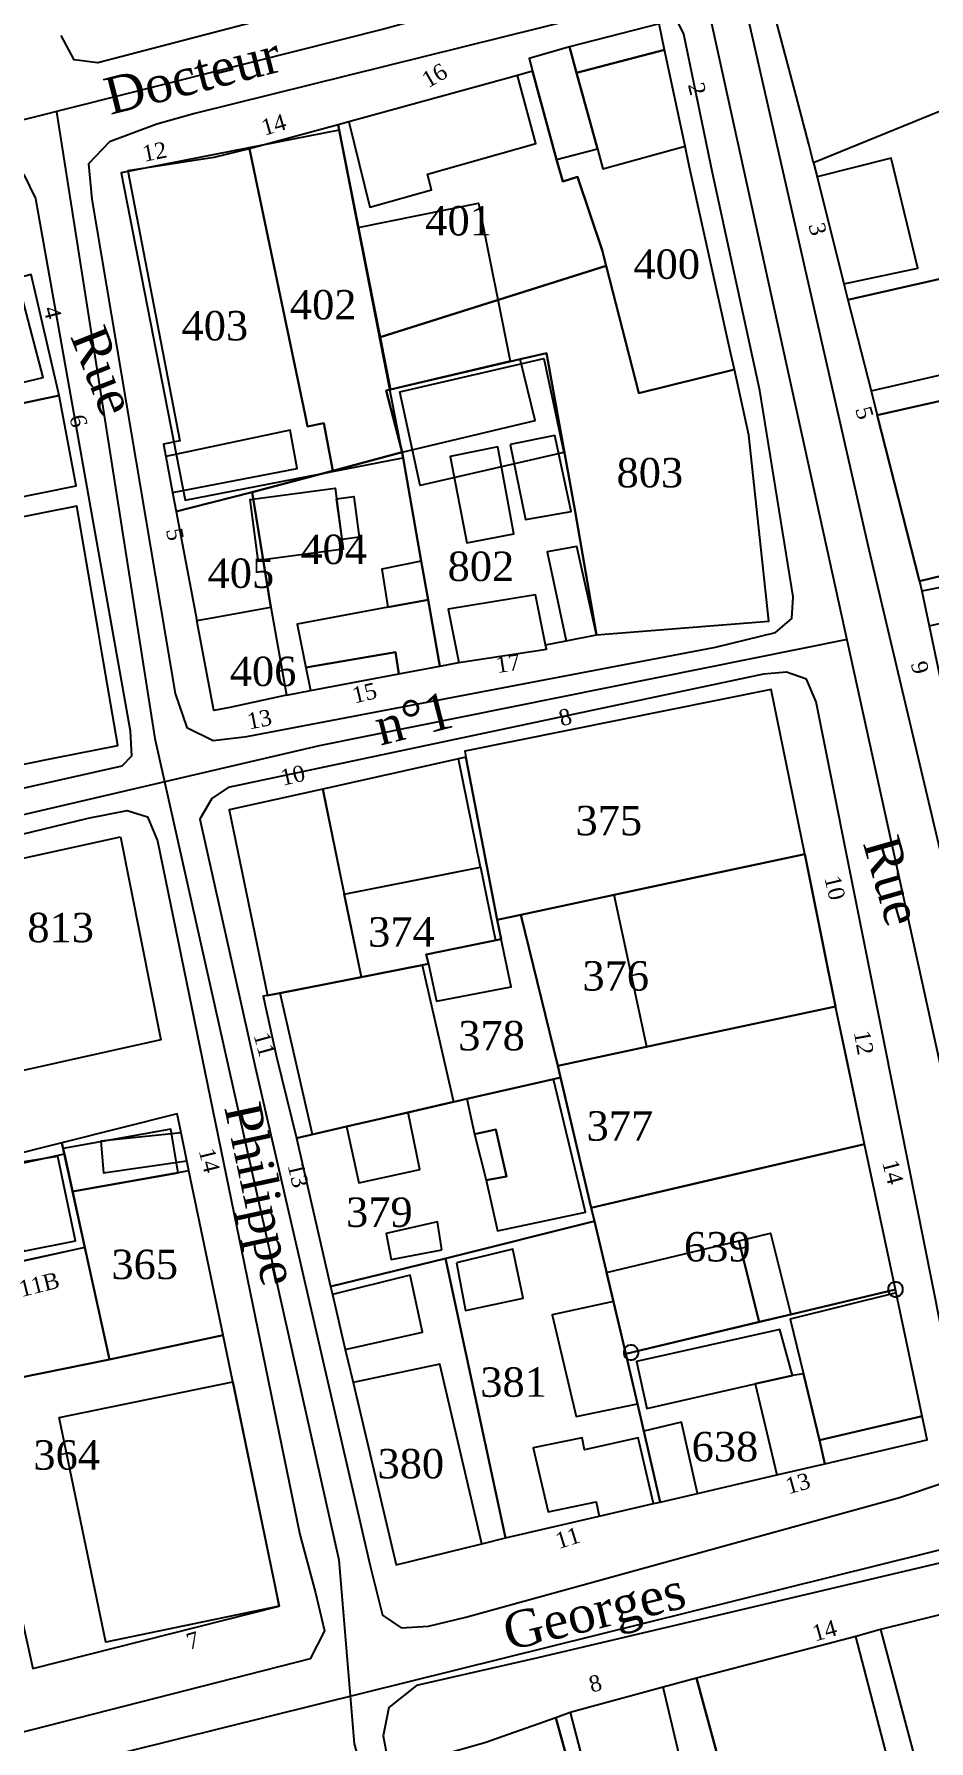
# Model space of a CAD drawing. Extents: x 351895 to 352714, y 545172 to 545744.
# Drawn here: x 352100.3 to 352161.2, y 545379.3 to 545495.5 of the extents above; entities that cross this region are included whole.
import ezdxf

# ---------------------------------------------------------------- set-up
doc = ezdxf.new("R2010")
doc.units = 0
doc.linetypes.add('CONTINU', pattern=[0])
doc.layers.get('0').update_dxf_attribs({"linetype": 'CONTINU'})
for name, color, linetype in [('1PARCELLE', 7, 'CONTINU'), ('1ZONCOMM', 7, 'CONTINU'), ('3BATIDUR', 7, 'CONTINU'), ('3BATILEGER', 7, 'CONTINU'), ('3BORNE', 7, 'CONTINU'), ('3NUMVOIE', 7, 'CONTINU'), ('3PARCELLETEX', 7, 'CONTINU'), ('3SENTIER', 7, 'CONTINU'), ('3TOPOLINE', 7, 'CONTINU'), ('3ZONCOMMTEX', 7, 'CONTINU')]:
    doc.layers.add(name, color=color, linetype=linetype)
doc.styles.get("Standard").update_dxf_attribs({"font": 'Times New Roman'})

# ---------------------------------------------------------------- blocks, each defined once
blk = doc.blocks.new('BORLIPRO')
blk.add_lwpolyline([(-0.07, 0.5), (-0.19, 0.47), (-0.31, 0.4), (-0.4, 0.31), (-0.47, 0.19), (-0.5, 0.07), (-0.5, -0.07), (-0.47, -0.19), (-0.4, -0.31), (-0.31, -0.4), (-0.19, -0.47), (-0.07, -0.5), (0.07, -0.5), (0.19, -0.47), (0.31, -0.4), (0.4, -0.31), (0.47, -0.19), (0.5, -0.07), (0.5, 0.07), (0.47, 0.19), (0.4, 0.31), (0.31, 0.4), (0.19, 0.47), (0.07, 0.5)], close=True)

msp = doc.modelspace()

# ---------------------------------------------------------------- linework, layer by layer
at = {"layer": '1PARCELLE'}
for points in [[(352171.83, 545494.24), (352153.37, 545486.72), (352153.03, 545487.98), (352152.17, 545491.27), (352150.29, 545498.38), (352151.69, 545498.76), (352158.36, 545500.53), (352165.46, 545502.43), (352169.32, 545503.46), (352170.37, 545499.6), (352171.45, 545495.64), (352171.83, 545494.24)], [(352134.25, 545492.94), (352135.87, 545486.95), (352136.3, 545485.45), (352137.31, 545485.77), (352138.99, 545480.78), (352139.26, 545479.71), (352141.48, 545471.03), (352147.98, 545472.64), (352147.74, 545473.72), (352144.91, 545486.52), (352144.62, 545487.84), (352143.23, 545494.41), (352142.86, 545496.17), (352136.75, 545494.61), (352134.02, 545493.81), (352134.25, 545492.94)], [(352171.83, 545494.24), (352153.37, 545486.72), (352153.61, 545485.75), (352155.43, 545478.47), (352155.69, 545477.4), (352167.99, 545480.19), (352174.69, 545482.83), (352173.28, 545488.46), (352171.83, 545494.24)], [(352121.03, 545489.3), (352123.89, 545474.85), (352139.26, 545479.71), (352138.99, 545480.78), (352137.31, 545485.77), (352136.3, 545485.45), (352135.87, 545486.95), (352134.25, 545492.94), (352133.23, 545492.66), (352121.75, 545489.5), (352121.03, 545489.3)], [(352115, 545487.66), (352117.29, 545476.72), (352118.79, 545469.57), (352118.94, 545468.78), (352120.04, 545469), (352120.65, 545465.76), (352125.37, 545467.02), (352124.3, 545471.23), (352124.59, 545471.3), (352123.89, 545474.85), (352121.03, 545489.3), (352115, 545487.66)], [(352115, 545487.66), (352112.57, 545487.08), (352106.72, 545486.16), (352110.26, 545467.8), (352109.14, 545467.56), (352109.3, 545466.73), (352109.76, 545464.27), (352110.01, 545462.98), (352111.06, 545463.25), (352115.18, 545464.31), (352120.65, 545465.76), (352120.04, 545469), (352118.94, 545468.78), (352118.79, 545469.57), (352117.29, 545476.72), (352115, 545487.66)], [(352174.69, 545482.83), (352167.99, 545480.19), (352155.69, 545477.4), (352157.28, 545471.2), (352157.7, 545469.55), (352160.58, 545458.25), (352168.89, 545460.27), (352179.14, 545462.75), (352176.76, 545473.08), (352174.69, 545482.83)], [(352123.89, 545474.85), (352124.59, 545471.3), (352133.4, 545473.36), (352135.2, 545473.77), (352137.15, 545462.98), (352138.6, 545454.6), (352150.33, 545455.53), (352148.96, 545468.19), (352147.98, 545472.64), (352141.48, 545471.03), (352139.26, 545479.71), (352123.89, 545474.85)], [(352088.4, 545476.06), (352090.27, 545468.39), (352095.14, 545469.43), (352102.04, 545470.88), (352100.15, 545479.12), (352099.18, 545478.87), (352090.91, 545476.72), (352089.95, 545476.46), (352088.4, 545476.06)], [(352124.59, 545471.3), (352124.3, 545471.23), (352125.37, 545467.02), (352126.68, 545459.61), (352127.15, 545456.98), (352127.94, 545452.47), (352129.23, 545452.72), (352135.19, 545453.62), (352135.13, 545453.92), (352136.54, 545454.19), (352138.6, 545454.6), (352137.15, 545462.98), (352135.2, 545473.77), (352133.4, 545473.36), (352124.59, 545471.3)], [(352090.27, 545468.39), (352091.72, 545462.41), (352103.2, 545464.73), (352102.04, 545470.88), (352095.14, 545469.43), (352090.27, 545468.39)], [(352120.65, 545465.76), (352115.18, 545464.31), (352116.45, 545456.47), (352117.51, 545450.5), (352119.14, 545450.8), (352125.14, 545451.94), (352127.94, 545452.47), (352127.15, 545456.98), (352126.68, 545459.61), (352125.37, 545467.02), (352120.65, 545465.76)], [(352115.18, 545464.31), (352111.06, 545463.25), (352110.01, 545462.98), (352111.41, 545455.58), (352112.46, 545455.76), (352116.45, 545456.47), (352115.18, 545464.31)], [(352090.77, 545460.88), (352092.41, 545452.68), (352094.02, 545444.67), (352101.67, 545446.2), (352106.04, 545447.07), (352104.95, 545453.4), (352104.7, 545454.89), (352103.24, 545463.34), (352098.33, 545462.37), (352095.19, 545461.75), (352090.77, 545460.88)], [(352179.14, 545462.75), (352168.89, 545460.27), (352160.58, 545458.25), (352160.72, 545457.57), (352161.22, 545455.21), (352163.5, 545444.38), (352164.78, 545444.61), (352174.64, 545446.41), (352174.58, 545446.7), (352182.48, 545448.67), (352183.4, 545448.89), (352182.81, 545451.28), (352182.2, 545453.8), (352180.99, 545453.5), (352180.12, 545457.51), (352181.28, 545457.81), (352180.11, 545462.99), (352179.14, 545462.75)], [(352117.51, 545450.5), (352113.65, 545449.66), (352112.57, 545449.44), (352111.41, 545455.58), (352112.46, 545455.76), (352116.45, 545456.47), (352117.51, 545450.5)], [(352129.71, 545446.28), (352131.84, 545435.2), (352133.45, 545435.55), (352146.03, 545438.24), (352152.78, 545439.68), (352150.49, 545450.87), (352129.63, 545446.67), (352129.71, 545446.28)], [(352129.71, 545446.28), (352129.2, 545446.16), (352119.97, 545444.1), (352113.62, 545442.68), (352116.22, 545430.06), (352120.16, 545430.82), (352127.18, 545432.21), (352127.02, 545432.84), (352132.12, 545433.88), (352131.84, 545435.2), (352129.71, 545446.28)], [(352106.21, 545440.84), (352108.95, 545427.04), (352090.94, 545423.02), (352087.1, 545436.66), (352106.21, 545440.84)], [(352152.78, 545439.68), (352146.03, 545438.24), (352133.45, 545435.55), (352135.97, 545425.26), (352144.63, 545427.12), (352154.85, 545429.31), (352154.74, 545429.9), (352154.34, 545431.87), (352152.78, 545439.68)], [(352131.84, 545435.2), (352132.12, 545433.88), (352127.02, 545432.84), (352127.18, 545432.21), (352120.16, 545430.82), (352116.22, 545430.06), (352115.93, 545430), (352116.82, 545425.89), (352118.18, 545420.35), (352121.6, 545421.14), (352125.79, 545422.1), (352129.78, 545423.02), (352135.68, 545424.37), (352136.15, 545424.48), (352135.97, 545425.26), (352133.45, 545435.55), (352131.84, 545435.2)], [(352135.97, 545425.26), (352136.15, 545424.48), (352138.23, 545415.61), (352144.12, 545416.99), (352146.84, 545417.62), (352156.83, 545419.95), (352155.57, 545425.93), (352154.85, 545429.31), (352144.63, 545427.12), (352135.97, 545425.26)], [(352136.15, 545424.48), (352135.68, 545424.37), (352129.78, 545423.02), (352125.79, 545422.1), (352121.6, 545421.14), (352118.18, 545420.35), (352120.5, 545410.25), (352128.33, 545412.15), (352138.45, 545414.69), (352138.23, 545415.61), (352136.15, 545424.48)], [(352105.47, 545405.28), (352113.2, 545406.94), (352110.86, 545418.12), (352110.72, 545418.8), (352110.34, 545420.71), (352110.08, 545422), (352102.22, 545420.04), (352102.96, 545416.72), (352103.8, 545412.9), (352105.47, 545405.28)], [(352096.05, 545403.38), (352105.47, 545405.28), (352103.8, 545412.9), (352102.96, 545416.72), (352102.22, 545420.04), (352089.76, 545416.91), (352096.05, 545403.38)], [(352138.23, 545415.61), (352138.45, 545414.69), (352139.75, 545409.23), (352140.6, 545405.68), (352158.94, 545410.06), (352156.83, 545419.95), (352146.84, 545417.62), (352144.12, 545416.99), (352138.23, 545415.61)], [(352138.45, 545414.69), (352128.33, 545412.15), (352132.4, 545393.15), (352138.78, 545394.63), (352142.48, 545395.48), (352142.92, 545395.58), (352141.81, 545400.41), (352141.39, 545402.27), (352140.6, 545405.68), (352139.75, 545409.23), (352138.45, 545414.69)], [(352128.33, 545412.15), (352120.5, 545410.25), (352120.63, 545409.72), (352121.51, 545405.97), (352122.04, 545403.73), (352124.97, 545391.31), (352130.8, 545392.75), (352132.4, 545393.15), (352128.33, 545412.15)], [(352140.6, 545405.68), (352141.39, 545402.27), (352141.81, 545400.41), (352142.92, 545395.58), (352145.46, 545396.17), (352150.86, 545397.43), (352154.12, 545398.19), (352161.09, 545399.81), (352160.75, 545401.43), (352158.99, 545409.82), (352158.94, 545410.06), (352140.6, 545405.68)], [(352096.05, 545403.38), (352096.37, 545401.92), (352098.24, 545393.41), (352100.25, 545384.26), (352117.02, 545388.5), (352116.76, 545389.77), (352113.86, 545403.76), (352113.2, 545406.94), (352105.47, 545405.28), (352096.05, 545403.38)], [(352145.4, 545383.61), (352148.09, 545373.66), (352148.87, 545373.87), (352158.82, 545376.51), (352160.57, 545376.95), (352166.11, 545378.47), (352163.51, 545388.29), (352157.92, 545386.92), (352156.24, 545386.44), (352145.4, 545383.61)], [(352135.82, 545380.91), (352138.23, 545372.17), (352138.59, 545370.87), (352139.31, 545368.27), (352141.14, 545361.66), (352143.8, 545362.36), (352150.66, 545364.18), (352151.49, 545364.4), (352151.29, 545365.13), (352149.04, 545373.23), (352148.87, 545373.87), (352148.09, 545373.66), (352145.4, 545383.61), (352143.13, 545382.99), (352136.81, 545381.26), (352135.82, 545380.91)], [(352135.82, 545380.91), (352130.99, 545379.21), (352127.96, 545378.33), (352130.35, 545368.56), (352132.74, 545359.4), (352137.23, 545360.61), (352141.14, 545361.66), (352139.31, 545368.27), (352138.59, 545370.87), (352138.23, 545372.17), (352135.82, 545380.91)]]:
    msp.add_lwpolyline(points, close=True, dxfattribs=at)
at = {"layer": '1ZONCOMM'}
for points in [[(352194.02, 545514.85), (352124.19, 545495.82), (352027.76, 545471.53)], [(352207.77, 545241.43), (352192.63, 545299.74), (352170.76, 545385.43), (352145.26, 545501.56)], [(352101.86, 545490.19), (352108.56, 545447.55), (352121.07, 545391.66), (352122.11, 545379.14), (352142.95, 545304.88)], [(352155.64, 545454.28), (352119.72, 545447.05), (352080.81, 545437.98), (352044.39, 545428.42)], [(352084.36, 545373.07), (352164.21, 545392.91)]]:
    msp.add_lwpolyline(points, dxfattribs=at)
at = {"layer": '3BATIDUR'}
for points in [[(352153.61, 545485.75), (352155.43, 545478.47), (352160.46, 545479.55), (352158.65, 545487.04), (352153.61, 545485.75)], [(352099.18, 545478.87), (352090.91, 545476.72), (352092.64, 545470.13), (352100.96, 545472.1), (352099.18, 545478.87)], [(352125.37, 545467.02), (352134.42, 545469.18), (352133.4, 545473.36), (352124.59, 545471.3), (352124.3, 545471.23), (352125.37, 545467.02)], [(352125.23, 545471.13), (352135.01, 545473.39), (352136.38, 545467.01), (352126.61, 545464.75), (352125.23, 545471.13)], [(352157.7, 545469.55), (352160.58, 545458.25), (352168.89, 545460.27), (352166.23, 545471.47), (352157.7, 545469.55)], [(352157.7, 545469.55), (352166.23, 545471.47), (352167.64, 545465.18), (352178.04, 545467.52), (352179.14, 545462.75), (352160.58, 545458.25), (352157.7, 545469.55)], [(352115.59, 545459.65), (352115.04, 545463.8), (352120.82, 545464.57), (352121.37, 545460.43), (352115.59, 545459.65)], [(352129.71, 545446.28), (352131.84, 545435.2), (352133.45, 545435.55), (352146.03, 545438.24), (352152.78, 545439.68), (352150.49, 545450.87), (352129.63, 545446.67), (352129.71, 545446.28)], [(352129.2, 545446.16), (352119.97, 545444.1), (352121.44, 545436.94), (352127.53, 545438.15), (352130.71, 545438.79), (352129.2, 545446.16)], [(352121.44, 545436.94), (352130.71, 545438.79), (352131.73, 545433.8), (352127.02, 545432.84), (352127.18, 545432.21), (352122.6, 545431.3), (352121.44, 545436.94)], [(352142.03, 545426.56), (352139.81, 545436.91), (352152.78, 545439.68), (352154.85, 545429.31), (352142.03, 545426.56)], [(352117.07, 545430.22), (352126.73, 545432.12), (352128.87, 545422.81), (352119.28, 545420.6), (352117.07, 545430.22)], [(352138.23, 545415.61), (352156.83, 545419.95), (352154.85, 545429.31), (352135.97, 545425.26), (352138.23, 545415.61)], [(352135.68, 545424.37), (352129.78, 545423.02), (352130.3, 545420.61), (352131.76, 545420.93), (352132.47, 545417.75), (352131.09, 545417.5), (352131.87, 545414.04), (352137.84, 545415.31), (352135.68, 545424.37)], [(352103.8, 545412.9), (352097.94, 545411.62), (352096.54, 545417.98), (352102.4, 545419.27), (352103.8, 545412.9)], [(352105.47, 545405.28), (352113.2, 545406.94), (352110.86, 545418.12), (352102.96, 545416.72), (352103.8, 545412.9), (352105.47, 545405.28)], [(352139.28, 545411.21), (352148.29, 545413.37), (352149.67, 545407.85), (352140.6, 545405.68), (352139.28, 545411.21)], [(352096.05, 545403.38), (352105.47, 545405.28), (352103.8, 545412.9), (352094.49, 545410.89), (352096.05, 545403.38)], [(352158.99, 545409.82), (352151.77, 545408.02), (352152.67, 545404.32), (352153.76, 545399.8), (352160.75, 545401.43), (352158.99, 545409.82)], [(352139.75, 545409.23), (352135.59, 545408.33), (352137.21, 545401.4), (352141.39, 545402.27), (352140.6, 545405.68), (352139.75, 545409.23)], [(352151.92, 545404.19), (352151.07, 545407.32), (352141.31, 545405.14), (352142.02, 545401.96), (352149.39, 545403.62), (352151.92, 545404.19)], [(352122.04, 545403.73), (352124.97, 545391.31), (352130.8, 545392.75), (352127.94, 545404.98), (352122.04, 545403.73)], [(352102.05, 545401.35), (352113.86, 545403.76), (352117.02, 545388.5), (352105.22, 545386.06), (352102.05, 545401.35)], [(352138.78, 545394.63), (352142.48, 545395.48), (352141.44, 545399.96), (352137.79, 545399.13), (352137.62, 545399.96), (352134.29, 545399.27), (352135.3, 545394.93), (352138.58, 545395.61), (352138.78, 545394.63)], [(352157.92, 545386.92), (352160.57, 545376.95), (352166.11, 545378.47), (352163.51, 545388.29), (352157.92, 545386.92)], [(352145.4, 545383.61), (352148.09, 545373.66), (352148.87, 545373.87), (352158.82, 545376.51), (352156.24, 545386.44), (352145.4, 545383.61)], [(352138.23, 545372.17), (352138.59, 545370.87), (352139.31, 545368.27), (352143.14, 545369.4), (352142.07, 545373.21), (352145.25, 545374.07), (352143.13, 545382.99), (352136.81, 545381.26), (352139.12, 545372.4), (352138.23, 545372.17)]]:
    msp.add_lwpolyline(points, close=True, dxfattribs=at)
at = {"layer": '3BATILEGER'}
for points in [[(352136.75, 545494.61), (352137.24, 545492.83), (352143.23, 545494.41), (352142.86, 545496.17), (352136.75, 545494.61)], [(352134.25, 545492.94), (352135.87, 545486.95), (352138.66, 545487.66), (352137.24, 545492.83), (352136.75, 545494.61), (352134.02, 545493.81), (352134.25, 545492.94)], [(352138.66, 545487.66), (352139.03, 545486.31), (352144.62, 545487.84), (352143.23, 545494.41), (352137.24, 545492.83), (352138.66, 545487.66)], [(352121.75, 545489.5), (352123.18, 545483.7), (352127.37, 545484.88), (352127.1, 545485.95), (352134.46, 545488.03), (352133.23, 545492.66), (352121.75, 545489.5)], [(352124.59, 545471.3), (352122.39, 545482.32), (352130.58, 545483.96), (352132.73, 545473.21), (352124.59, 545471.3)], [(352167.99, 545480.19), (352155.69, 545477.4), (352157.28, 545471.2), (352169.41, 545473.99), (352167.99, 545480.19)], [(352109.3, 545466.73), (352109.76, 545464.27), (352118.23, 545465.91), (352117.76, 545468.53), (352109.3, 545466.73)], [(352132.72, 545467.55), (352133.76, 545462.45), (352136.87, 545462.99), (352135.76, 545468.17), (352132.72, 545467.55)], [(352131.88, 545467.39), (352128.65, 545466.72), (352129.78, 545460.86), (352132.98, 545461.47), (352131.88, 545467.39)], [(352121.29, 545461.08), (352120.91, 545463.85), (352122.09, 545464.01), (352122.46, 545461.24), (352121.29, 545461.08)], [(352126.68, 545459.61), (352123.99, 545459.07), (352124.4, 545456.47), (352127.15, 545456.98), (352126.68, 545459.61)], [(352138.6, 545454.6), (352137.27, 545460.61), (352135.25, 545460.25), (352136.54, 545454.19), (352138.6, 545454.6)], [(352160.72, 545457.57), (352161.22, 545455.21), (352162.42, 545455.47), (352166.46, 545456.24), (352165.96, 545458.6), (352160.72, 545457.57)], [(352129.23, 545452.72), (352135.19, 545453.62), (352135.13, 545453.92), (352134.45, 545457.31), (352128.51, 545456.35), (352129.23, 545452.72)], [(352124.4, 545456.47), (352118.24, 545455.33), (352118.83, 545452.38), (352124.92, 545453.42), (352125.14, 545451.94), (352127.94, 545452.47), (352127.15, 545456.98), (352124.4, 545456.47)], [(352119.14, 545450.8), (352125.14, 545451.94), (352124.92, 545453.42), (352118.83, 545452.38), (352119.14, 545450.8)], [(352116.22, 545430.06), (352122.6, 545431.3), (352119.97, 545444.1), (352113.62, 545442.68), (352116.22, 545430.06)], [(352132.12, 545433.88), (352127.02, 545432.84), (352127.18, 545432.21), (352127.72, 545429.66), (352132.79, 545430.65), (352132.12, 545433.88)], [(352121.6, 545421.14), (352122.42, 545417.3), (352126.57, 545418.21), (352125.79, 545422.1), (352121.6, 545421.14)], [(352102.96, 545416.72), (352110.15, 545417.99), (352109.63, 545420.95), (352102.31, 545419.65), (352102.96, 545416.72)], [(352110.34, 545420.71), (352104.87, 545420.15), (352105.06, 545417.98), (352110.72, 545418.8), (352110.34, 545420.71)], [(352131.09, 545417.5), (352132.47, 545417.75), (352131.76, 545420.93), (352130.3, 545420.61), (352131.09, 545417.5)], [(352101.95, 545419.09), (352098.32, 545418.53), (352099.61, 545412.66), (352103.15, 545413.36), (352101.95, 545419.09)], [(352128.07, 545412.76), (352127.79, 545414.65), (352124.28, 545413.85), (352124.63, 545412.08), (352128.07, 545412.76)], [(352149.67, 545407.85), (352148.29, 545413.37), (352150.43, 545413.88), (352151.81, 545408.36), (352149.67, 545407.85)], [(352129.07, 545411.87), (352129.69, 545408.63), (352133.6, 545409.47), (352132.9, 545412.8), (352129.07, 545411.87)], [(352120.63, 545409.72), (352121.51, 545405.97), (352126.76, 545407.15), (352125.93, 545411.02), (352120.63, 545409.72)], [(352152.67, 545404.32), (352151.92, 545404.19), (352149.39, 545403.62), (352150.86, 545397.43), (352154.12, 545398.19), (352153.76, 545399.8), (352152.67, 545404.32)], [(352160.75, 545401.43), (352153.76, 545399.8), (352154.12, 545398.19), (352161.09, 545399.81), (352160.75, 545401.43)], [(352142.92, 545395.58), (352145.46, 545396.17), (352144.37, 545401.02), (352141.81, 545400.41), (352142.92, 545395.58)]]:
    msp.add_lwpolyline(points, close=True, dxfattribs=at)
at = {"layer": '3SENTIER'}
for points in [[(352157.12, 545460.41), (352170.47, 545403.91), (352171.17, 545401.61), (352172.3, 545401.02), (352173.97, 545401.34), (352208.91, 545410.63), (352212.78, 545411.83), (352213.21, 545412.77), (352212.94, 545414.25), (352195.49, 545490.73), (352191.25, 545508.86), (352190.56, 545509.56), (352189.35, 545509.46), (352158.09, 545501.73), (352151.24, 545500.07), (352149.54, 545498.45), (352148.98, 545496.19), (352157.12, 545460.41)], [(352131.46, 545500.52), (352104.67, 545493.52), (352103.06, 545493.73), (352102.18, 545495.37)], [(352111.28, 545490.06), (352108.68, 545489.34), (352105.47, 545488.15), (352104.05, 545486.65), (352104.26, 545484.23), (352109.94, 545450.61), (352110.74, 545448.28), (352112.52, 545447.4), (352114.82, 545447.68), (352146.7, 545453.76), (352150.78, 545454.75), (352151.88, 545455.71), (352151.97, 545457.18), (352149.71, 545471.22), (352146.48, 545486.04), (352144.53, 545495.46), (352143.54, 545497.48), (352142.04, 545497.71), (352140, 545497.19), (352111.28, 545490.06)], [(352036.74, 545470.99), (352056.59, 545475.95), (352096.54, 545485.96), (352098.66, 545486.35), (352099.65, 545485.93), (352100.43, 545484.28), (352106.87, 545448.07), (352106.96, 545446.33), (352106.31, 545445.65), (352052.58, 545433.58)], [(352115.37, 545425.19), (352123.19, 545391.24), (352124.05, 545387.9), (352125.3, 545387.03), (352127.18, 545387.15), (352129.71, 545387.75), (352159.21, 545395.9), (352162.39, 545396.97), (352163.49, 545398.55), (352163.39, 545400.74), (352153.54, 545450.04), (352152.89, 545451.57), (352151.52, 545452.05), (352149.96, 545451.91), (352113.54, 545444.2), (352112.44, 545443.45), (352111.61, 545442.05), (352115.37, 545425.19)], [(352054.07, 545430.01), (352104.01, 545442.11), (352106.66, 545442.64), (352108.06, 545442.22), (352108.74, 545440.59), (352118.41, 545393.37), (352119.48, 545389.41), (352120.09, 545386.83), (352119.13, 545384.93), (352085.36, 545376.29)], [(352131.84, 545351.86), (352142.07, 545315.16), (352143.1, 545311.34), (352144.11, 545308.6), (352145.34, 545307.83), (352147.32, 545307.98), (352181.39, 545319.06), (352183.02, 545320.15), (352183.76, 545321.48), (352183.46, 545323.26), (352167.22, 545389.22), (352166.38, 545391.28), (352165.35, 545392.1), (352163.95, 545391.9), (352134.6, 545384.98), (352126.36, 545383.11), (352124.48, 545381.6), (352124.09, 545379.69), (352124.66, 545376.63), (352131.84, 545351.86)]]:
    msp.add_lwpolyline(points, dxfattribs=at)
at = {"layer": '3TOPOLINE'}
msp.add_lwpolyline([(352125.44, 545466.65), (352121.1, 545488.93), (352106.27, 545486.04), (352110.61, 545463.76), (352125.43, 545466.64), (352125.44, 545466.65)], dxfattribs=at)

# ---------------------------------------------------------------- block references
at = {"layer": '3BORNE'}
for p in [(352158.94, 545410.06), (352140.95, 545405.76)]:
    msp.add_blockref('BORLIPRO', p, dxfattribs=at)

# ---------------------------------------------------------------- texts
at = {"layer": '3NUMVOIE'}
for s, rotation, p in [('16', 30, (352127.13, 545491.77)), ('2', 283.3, (352144.81, 545492.03)), ('14', 16.3, (352115.99, 545488.55)), ('12', 11, (352107.82, 545486.78)), ('3', 284, (352153.01, 545482.48)), ('4', 284.3, (352100.96, 545476.8)), ('5', 285.9, (352156.19, 545469.95)), ('6', 282.3, (352102.74, 545469.44)), ('5', 280.8, (352109.31, 545461.74)), ('17', 8.7, (352131.84, 545451.99)), ('9', 284, (352159.97, 545452.64)), ('15', 13.4, (352122.13, 545449.92)), ('13', 11.5, (352114.96, 545448.15)), ('8', 15.2, (352136.21, 545448.36)), ('10', 13.2, (352117.25, 545444.32)), ('10', 283.4, (352154.09, 545438.07)), ('11', 285.4, (352115.26, 545427.38)), ('12', 280, (352156.1, 545427.57)), ('14', 284, (352111.53, 545419.51)), ('13', 283.4, (352117.58, 545418.5)), ('14', 284.7, (352158.02, 545418.71)), ('11B', 14, (352099.47, 545409.53)), ('13', 15.6, (352151.64, 545396.11)), ('11', 17.4, (352136.01, 545392.38)), ('14', 15.8, (352153.45, 545386.09)), ('7', 16.4, (352110.89, 545385.52)), ('8', 15.5, (352138.26, 545382.61))]:
    msp.add_text(s, height=1.1, rotation=rotation, dxfattribs=at).set_placement(p)
at = {"layer": '3PARCELLETEX'}
for s, p in [('401', (352126.95, 545481.77)), ('400', (352141.11, 545478.82)), ('402', (352117.74, 545476.06)), ('403', (352110.37, 545474.63)), ('803', (352139.96, 545464.63)), ('404', (352118.45, 545459.41)), ('405', (352112.14, 545457.79)), ('802', (352128.47, 545458.26)), ('406', (352113.65, 545451.11)), ('375', (352137.17, 545440.96)), ('813', (352099.88, 545433.68)), ('374', (352123.06, 545433.38)), ('376', (352137.64, 545430.39)), ('378', (352129.19, 545426.32)), ('377', (352137.92, 545420.18)), ('379', (352121.56, 545414.31)), ('639', (352144.55, 545411.96)), ('365', (352105.6, 545410.76)), ('381', (352130.69, 545402.75)), ('638', (352145.07, 545398.36)), ('364', (352100.29, 545397.79)), ('380', (352123.7, 545397.2))]:
    msp.add_text(s, height=2, dxfattribs=at).set_placement(p)
at = {"layer": '3ZONCOMMTEX'}
for s, rotation, p in [('Docteur', 14.3, (352105.52, 545489.97)), ('Rue', 291.6, (352102.77, 545474.93)), ('n°1', 14.3, (352123.9, 545447.05)), ('Rue', 286.1, (352156.7, 545440.44)), ('Philippe', 282.1, (352113.26, 545422.45)), ('Georges', 13.7, (352132.62, 545385.47))]:
    msp.add_text(s, height=2.5, rotation=rotation, dxfattribs=at).set_placement(p)

doc.saveas('drawing.dxf')
